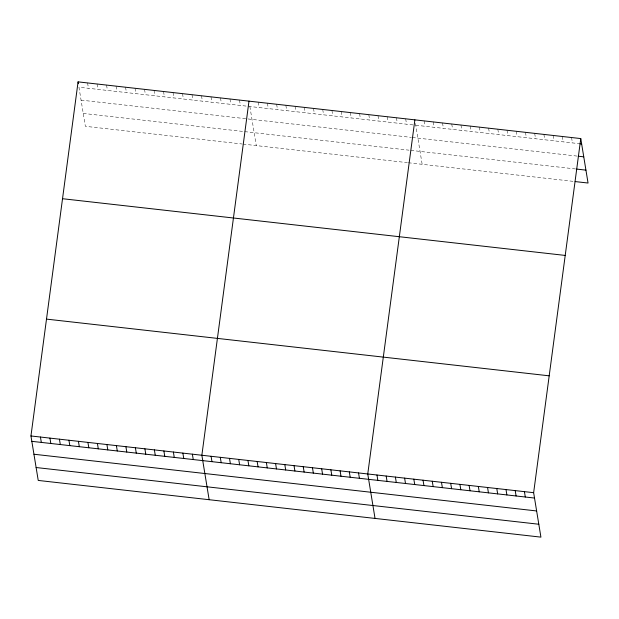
<?xml version="1.0" encoding="UTF-8"?>
<svg xmlns="http://www.w3.org/2000/svg" width="619" height="619" viewBox="0 0 619 619"><rect width="100%" height="100%" fill="white"/><g stroke="black" fill="none" stroke-linecap="round" stroke-linejoin="round"><path stroke-width="0.46" stroke-dasharray="3.1 2.32" d="M412.997 124.914L78.953 87.225L85.36 126.315L242.029 143.987M415.759 125.224L578.881 143.631M81.066 100.123L411.418 137.395M412.347 137.503L577.31 156.112M83.248 113.416L243.716 131.522M244.667 131.63L408.989 150.169M410.83 150.371L575.802 168.987M242.981 144.095L407.418 162.65M408.339 162.751L574.223 181.468M571.554 137.534L572.436 142.904M562.338 136.497L563.22 141.859M553.123 135.453L553.997 140.823M543.908 134.416L544.782 139.778M534.692 133.379L535.567 138.741M525.477 132.334L526.351 137.704M516.261 131.298L517.136 136.66M507.038 130.253L507.92 135.623M497.823 129.216L498.705 134.578M488.608 128.179L489.49 133.542M479.392 127.135L480.274 132.505M470.177 126.098L471.059 131.46M460.962 125.053L461.844 130.423M451.746 124.017L452.628 129.386M442.531 122.98L443.405 128.342M433.315 121.935L434.19 127.305M424.1 120.898L424.974 126.261M415.465 123.436L422.158 164.314M405.669 118.817L406.544 124.187M396.446 117.78L397.328 123.142M387.231 116.736L388.113 122.105M378.016 115.699L378.898 121.061M368.8 114.662L369.682 120.024M359.585 113.617L360.467 118.987M350.369 112.581L351.252 117.943M341.154 111.536L342.028 116.906M331.939 110.499L332.813 115.869M322.723 109.462L323.598 114.825M313.508 108.418L314.382 113.788M304.293 107.381L305.167 112.743M295.07 106.344L295.952 111.706M285.854 105.3L286.736 110.669M276.639 104.263L277.521 109.625M267.423 103.218L268.306 108.588M258.208 102.181L259.09 107.551M249.875 106.507L256.274 145.597M239.499 100.069L240.373 105.439M230.005 99.001L230.879 104.363M220.511 97.926L221.385 103.296M211.009 96.858L211.891 102.22M201.515 95.783L202.398 101.152M192.022 94.715L192.904 100.077M182.528 93.647L183.402 99.009M173.034 92.571L173.908 97.941M163.532 91.504L164.414 96.866M154.038 90.428L154.92 95.798M144.544 89.36L145.426 94.722M135.05 88.285L135.925 93.655M125.556 87.217L126.431 92.579M116.063 86.142L116.937 91.511M106.561 85.074L107.443 90.436M97.067 83.998L97.949 89.368M87.573 82.931L88.455 88.293"/><path stroke-width="0.93" d="M580.769 138.571L533.64 492.685L540.921 537.137L38.231 480.429L30.95 435.969L78.079 81.863L580.769 138.571L588.05 183.031L575.144 181.576M248.993 101.145L201.864 455.251L209.145 499.711M414.885 119.862L367.756 473.968L375.037 518.428M579.802 143.732L581.651 143.941M578.231 156.212L583.763 156.839M576.722 169.088L585.938 170.132M62.527 198.714L565.217 255.43M46.502 319.11L549.192 375.826M30.95 435.969L533.64 492.685M31.832 441.339L534.522 498.055M33.944 454.238L536.634 510.954M36.119 467.523L538.809 524.239M524.425 491.648L525.307 497.011M515.209 490.604L516.091 495.974M505.994 489.567L506.876 494.929M496.778 488.53L497.661 493.892M487.563 487.486L488.437 492.856M478.348 486.449L479.222 491.811M469.132 485.404L470.007 490.774M459.917 484.368L460.791 489.73M450.702 483.331L451.576 488.693M441.479 482.286L442.361 487.656M432.263 481.249L433.145 486.611M423.048 480.205L423.93 485.575M413.832 479.168L414.715 484.538M404.617 478.131L405.499 483.493M395.402 477.087L396.284 482.456M386.186 476.05L387.068 481.412M376.971 475.013L377.845 480.375M358.54 472.931L359.415 478.294M349.325 471.887L350.199 477.257M340.11 470.85L340.984 476.22M330.886 469.813L331.769 475.175M321.671 468.769L322.553 474.139M312.456 467.732L313.338 473.094M303.24 466.695L304.122 472.057M294.025 465.65L294.907 471.02M284.81 464.614L285.692 469.976M275.594 463.569L276.469 468.939M266.379 462.532L267.253 467.894M257.164 461.495L258.038 466.858M247.948 460.451L248.823 465.821M238.733 459.414L239.607 464.776M229.51 458.37L230.392 463.739M220.294 457.333L221.176 462.703M211.079 456.296L211.961 461.658M192.37 454.184L193.252 459.546M182.876 453.108L183.75 458.478M173.382 452.04L174.256 457.402M163.888 450.972L164.762 456.335M154.386 449.897L155.268 455.267M144.892 448.829L145.775 454.191M78.079 81.863L78.373 83.65M135.399 447.754L136.281 453.123M125.905 446.686L126.779 452.048M116.411 445.61L117.285 450.98M106.909 444.543L107.791 449.905M97.415 443.467L98.297 448.837M87.921 442.399L88.803 447.761M78.427 441.324L79.302 446.694M68.933 440.256L69.808 445.618M59.439 439.188L60.314 444.55M49.938 438.113L50.82 443.483M40.444 437.045L41.326 442.407"/></g></svg>
